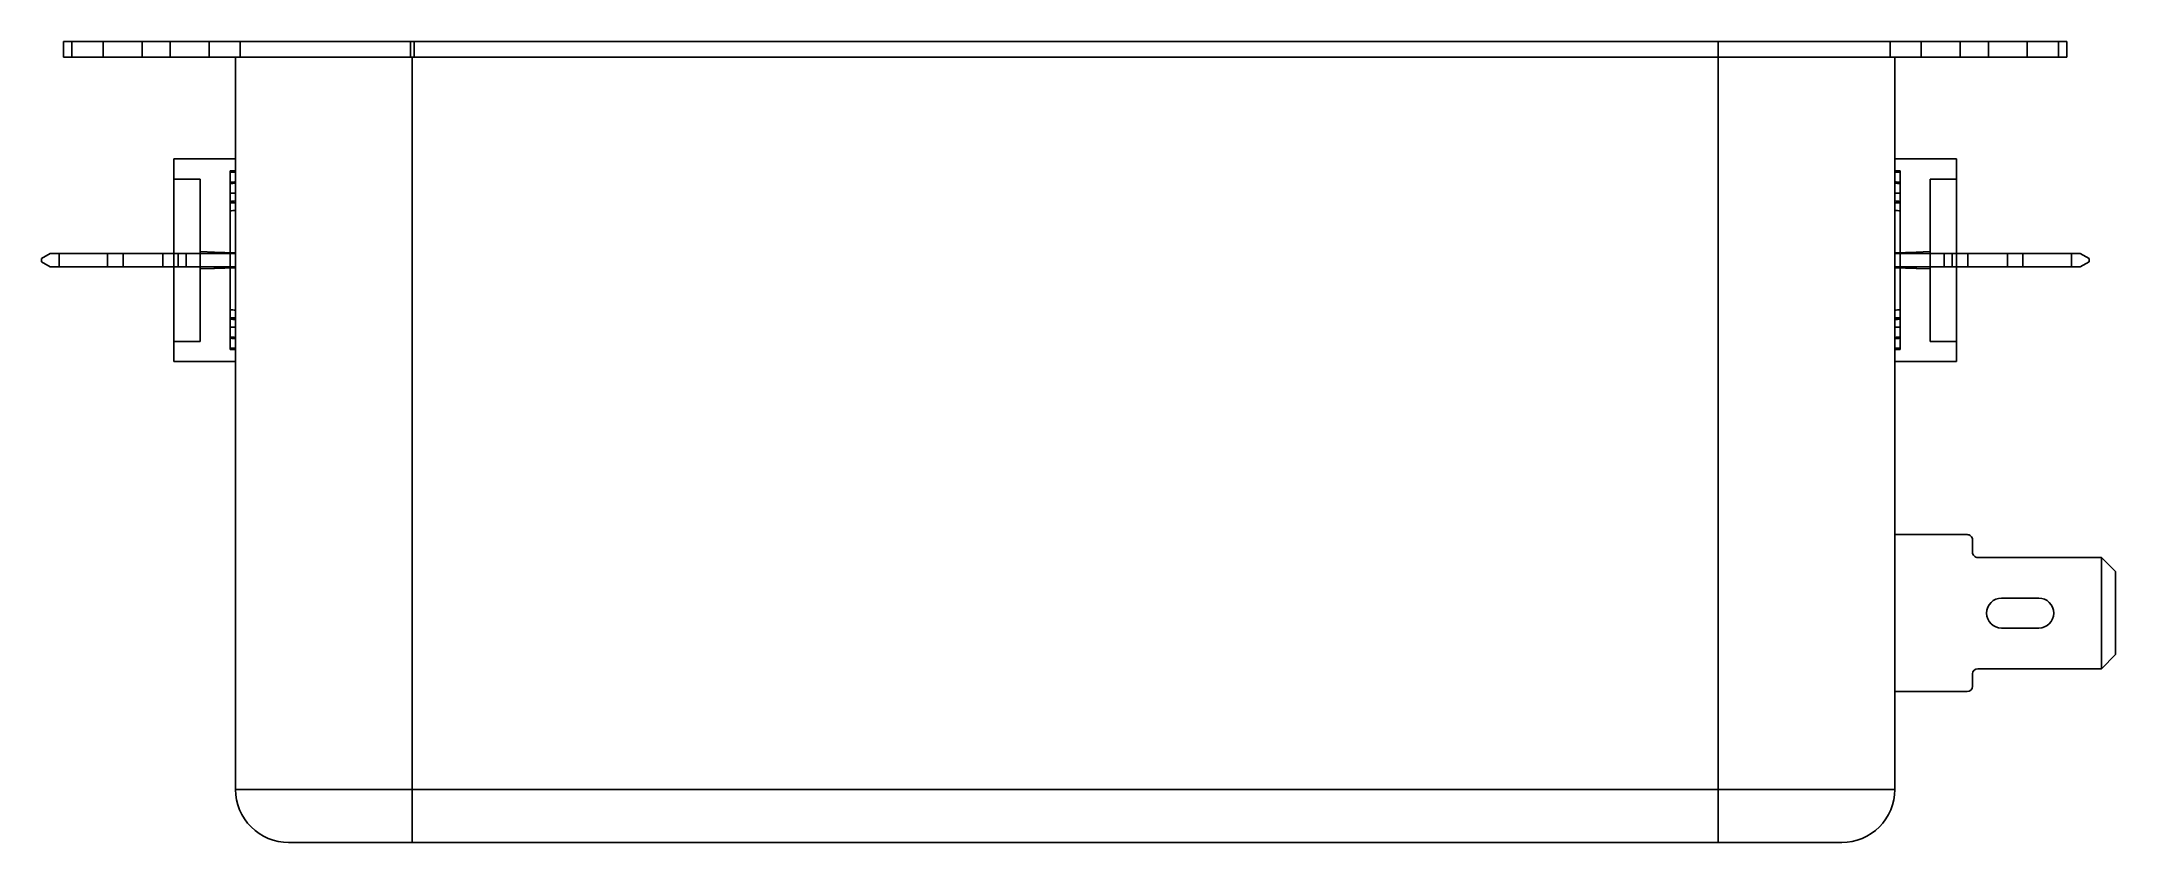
# Model space of a CAD drawing. Header units: millimetres. Extents: x -72 to 46, y -71 to -26.
import ezdxf

# ---------------------------------------------------------------- set-up
doc = ezdxf.new("R2010")
doc.units = ezdxf.units.MM
doc.layers.add('MAIN-1', color=7, linetype='Continuous')
doc.layers.add('MAIN-2', color=7, linetype='Continuous')

msp = doc.modelspace()

# ---------------------------------------------------------------- linework, layer by layer
at = {"layer": 'MAIN-1'}
for p, q in [((-69.82, -25.79), (-70.29, -25.79)), ((-70.29, -25.79), (-70.29, -26.69)), ((-60.28, -25.79), (-69.82, -25.79)), ((-69.82, -25.79), (-69.82, -26.69)), ((-50.43, -25.79), (-60.28, -25.79)), ((-60.28, -25.79), (-60.28, -26.69)), ((23.46, -25.79), (-50.43, -25.79)), ((-50.43, -25.79), (-50.43, -26.69)), ((33.2, -25.79), (23.46, -25.79)), ((23.46, -25.79), (23.46, -26.69)), ((42.74, -25.79), (33.2, -25.79)), ((33.2, -25.79), (33.2, -26.69)), ((42.74, -25.79), (43.21, -25.79)), ((42.74, -25.79), (42.74, -26.69)), ((43.21, -26.69), (43.21, -25.79)), ((-70.29, -26.69), (-69.82, -26.69)), ((-69.82, -26.69), (-60.28, -26.69)), ((-60.54, -26.69), (-60.54, -34.73)), ((-60.28, -26.69), (-50.43, -26.69)), ((-50.54, -68.19), (-50.54, -26.69)), ((-50.43, -26.69), (23.46, -26.69)), ((23.46, -26.69), (23.46, -68.19)), ((23.46, -26.69), (33.2, -26.69)), ((33.2, -26.69), (42.74, -26.69)), ((33.46, -34.73), (33.46, -26.69)), ((43.21, -26.69), (42.74, -26.69)), ((-64.04, -32.44), (-60.54, -32.44)), ((-64.04, -43.94), (-64.04, -32.44)), ((-64.04, -37.81), (-64.04, -32.44)), ((36.96, -32.44), (33.46, -32.44)), ((36.96, -43.94), (36.96, -32.44)), ((-60.54, -34.73), (-60.54, -41.66)), ((33.46, -34.73), (33.46, -41.66)), ((-71.04, -37.81), (-71.54, -38.1)), ((-71.54, -38.28), (-71.54, -38.1)), ((-71.54, -38.28), (-71.54, -38.1)), ((-71.54, -38.28), (-71.04, -38.57)), ((-71.54, -38.28), (-71.04, -38.57)), ((-71.04, -37.81), (-70.54, -37.81)), ((-70.54, -38.57), (-71.04, -38.57)), ((-70.54, -38.57), (-71.04, -38.57)), ((-70.54, -37.81), (-64.04, -37.81)), ((-70.54, -37.81), (-70.54, -38.57)), ((-64.04, -38.57), (-70.54, -38.57)), ((-64.04, -38.57), (-70.54, -38.57)), ((-64.04, -43.94), (-64.04, -38.58)), ((43.46, -37.81), (36.96, -37.81)), ((36.96, -38.57), (43.46, -38.57)), ((43.96, -37.81), (43.46, -37.81)), ((43.46, -37.81), (43.46, -38.57)), ((43.46, -38.57), (43.96, -38.57)), ((43.96, -37.81), (44.46, -38.1)), ((44.46, -38.28), (43.96, -38.57)), ((44.46, -38.28), (44.46, -38.1)), ((-60.54, -41.66), (-60.54, -68.19)), ((33.46, -68.19), (33.46, -41.66)), ((-64.04, -43.94), (-60.54, -43.94)), ((-64.04, -43.94), (-60.54, -43.94)), ((36.96, -43.94), (33.46, -43.94)), ((33.46, -53.74), (37.56, -53.74)), ((37.86, -54.04), (37.86, -54.74)), ((38.16, -55.04), (45.16, -55.04)), ((45.16, -55.04), (45.16, -61.34)), ((45.96, -55.84), (45.16, -55.04)), ((45.96, -60.54), (45.96, -55.84)), ((41.61, -57.34), (39.51, -57.34)), ((41.61, -59.04), (39.51, -59.04)), ((45.16, -61.34), (45.96, -60.54)), ((37.86, -62.34), (37.86, -61.64)), ((38.16, -61.34), (45.16, -61.34)), ((33.46, -62.64), (37.56, -62.64)), ((-57.61, -68.19), (-60.54, -68.19)), ((-50.54, -68.19), (-57.61, -68.19)), ((-50.54, -68.19), (-50.54, -70.31)), ((23.46, -68.19), (-50.54, -68.19)), ((23.46, -70.31), (23.46, -68.19)), ((30.53, -68.19), (23.46, -68.19)), ((33.46, -68.19), (30.53, -68.19)), ((-50.54, -70.31), (-50.54, -71.19)), ((23.46, -71.19), (23.46, -70.31)), ((-57.54, -71.19), (-50.54, -71.19)), ((-50.54, -71.19), (23.46, -71.19)), ((30.46, -71.19), (23.46, -71.19))]:
    msp.add_line(p, q, dxfattribs=at)
for centre, radius, start, end in [((37.56, -54.04), 0.3, 45, 90), ((37.56, -54.04), 0.3, 0, 45), ((38.16, -54.74), 0.3, 180, 225), ((38.16, -54.74), 0.3, 225, 270), ((39.51, -58.19), 0.85, 90, 180), ((41.61, -58.19), 0.85, 0, 90), ((39.51, -58.19), 0.85, 180, 270), ((41.61, -58.19), 0.85, 270, 0), ((38.16, -61.64), 0.3, 90, 180), ((37.56, -62.34), 0.3, 270, 0), ((-57.54, -68.19), 3, 180, 225), ((30.46, -68.19), 3, 315, 0), ((-57.54, -68.19), 3, 225, 270), ((30.46, -68.19), 3, 270, 315)]:
    msp.add_arc(centre, radius, start, end, dxfattribs=at)
at = {"layer": 'MAIN-2'}
for p, q in [((-69.82, -25.79), (-69.82, -26.69)), ((-68.04, -25.79), (-68.04, -26.69)), ((-65.84, -25.79), (-65.84, -26.69)), ((-65.84, -25.79), (-65.84, -26.69)), ((-64.24, -25.79), (-64.24, -26.69)), ((-64.24, -25.79), (-64.24, -26.69)), ((-62.04, -26.69), (-62.04, -25.79)), ((-60.28, -25.79), (-60.28, -26.69)), ((-50.64, -25.79), (-50.64, -26.69)), ((23.46, -25.79), (23.46, -26.69)), ((33.2, -25.79), (33.2, -26.69)), ((34.96, -25.94), (34.96, -25.79)), ((37.16, -25.79), (37.16, -26.69)), ((37.16, -25.79), (37.16, -26.69)), ((38.76, -25.79), (38.76, -26.69)), ((38.76, -25.79), (38.76, -26.69)), ((40.96, -25.94), (40.96, -25.79)), ((42.74, -25.79), (42.74, -26.69)), ((-60.54, -26.69), (-60.54, -26.69)), ((-60.54, -26.69), (-60.54, -68.19)), ((-50.54, -26.69), (-50.54, -68.19)), ((23.46, -68.19), (23.46, -26.69)), ((33.46, -26.69), (33.46, -26.69)), ((33.46, -26.69), (33.46, -68.19)), ((34.96, -26.09), (34.96, -25.94)), ((34.96, -26.24), (34.96, -26.09)), ((34.96, -26.39), (34.96, -26.24)), ((34.96, -26.54), (34.96, -26.39)), ((34.96, -26.69), (34.96, -26.54)), ((40.96, -26.09), (40.96, -25.94)), ((40.96, -26.24), (40.96, -26.09)), ((40.96, -26.39), (40.96, -26.24)), ((40.96, -26.54), (40.96, -26.39)), ((40.96, -26.69), (40.96, -26.54)), ((-64.04, -32.44), (-64.04, -32.44)), ((-64.04, -32.44), (-60.54, -32.44)), ((-64.04, -32.44), (-64.04, -32.44)), ((-60.54, -32.44), (-60.54, -32.44)), ((-60.54, -32.44), (-60.54, -32.44)), ((33.46, -32.44), (33.46, -32.44)), ((33.46, -32.44), (33.46, -32.44)), ((36.96, -32.44), (36.96, -32.44)), ((36.96, -32.44), (36.96, -32.44)), ((-64.04, -33.59), (-62.54, -33.59)), ((-64.04, -33.59), (-64.04, -33.59)), ((-64.04, -33.59), (-62.54, -33.59)), ((-64.04, -33.59), (-64.04, -33.59)), ((-62.54, -33.59), (-62.54, -33.59)), ((-62.54, -33.59), (-62.54, -42.79)), ((-62.54, -33.59), (-62.54, -33.59)), ((-62.54, -33.59), (-62.54, -42.79)), ((-60.84, -33.21), (-60.84, -33.13)), ((-60.84, -33.13), (-60.79, -33.13)), ((-60.84, -33.21), (-60.84, -33.13)), ((-60.84, -33.13), (-60.79, -33.13)), ((-60.84, -33.21), (-60.84, -34.4)), ((-60.84, -33.21), (-60.54, -33.21)), ((-60.54, -33.21), (-60.84, -33.21)), ((-60.84, -33.21), (-60.84, -34.4)), ((-60.84, -33.21), (-60.54, -33.21)), ((-60.54, -33.21), (-60.84, -33.21)), ((-60.79, -33.77), (-60.84, -33.78)), ((-60.79, -33.77), (-60.84, -33.78)), ((-60.79, -33.13), (-60.74, -33.13)), ((-60.79, -33.13), (-60.74, -33.13)), ((-60.74, -33.77), (-60.79, -33.77)), ((-60.74, -33.77), (-60.79, -33.77)), ((-60.74, -33.13), (-60.69, -33.13)), ((-60.74, -33.13), (-60.69, -33.13)), ((-60.69, -33.76), (-60.74, -33.77)), ((-60.69, -33.76), (-60.74, -33.77)), ((-60.69, -33.13), (-60.64, -33.13)), ((-60.69, -33.13), (-60.64, -33.13)), ((-60.64, -33.76), (-60.69, -33.76)), ((-60.64, -33.76), (-60.69, -33.76)), ((-60.64, -33.13), (-60.59, -33.13)), ((-60.64, -33.13), (-60.59, -33.13)), ((-60.59, -33.75), (-60.64, -33.76)), ((-60.59, -33.75), (-60.64, -33.76)), ((-60.59, -33.13), (-60.54, -33.13)), ((-60.59, -33.13), (-60.54, -33.13)), ((-60.54, -33.75), (-60.59, -33.75)), ((-60.54, -33.75), (-60.59, -33.75)), ((-60.54, -33.21), (-60.54, -33.13)), ((-60.54, -34.4), (-60.54, -33.21)), ((33.76, -33.13), (33.46, -33.13)), ((33.46, -33.13), (33.46, -33.21)), ((33.76, -33.13), (33.46, -33.13)), ((33.76, -33.21), (33.46, -33.21)), ((33.46, -33.21), (33.76, -33.21)), ((33.76, -33.21), (33.46, -33.21)), ((33.46, -33.21), (33.46, -34.4)), ((33.46, -33.21), (33.76, -33.21)), ((33.51, -33.75), (33.46, -33.75)), ((33.51, -33.75), (33.46, -33.75)), ((33.56, -33.76), (33.51, -33.75)), ((33.56, -33.76), (33.51, -33.75)), ((33.62, -33.76), (33.56, -33.76)), ((33.62, -33.76), (33.56, -33.76)), ((33.67, -33.77), (33.62, -33.76)), ((33.67, -33.77), (33.62, -33.76)), ((33.71, -33.77), (33.67, -33.77)), ((33.71, -33.77), (33.67, -33.77)), ((33.76, -33.78), (33.71, -33.77)), ((33.76, -33.78), (33.71, -33.77)), ((33.76, -33.21), (33.76, -33.13)), ((33.76, -33.21), (33.76, -34.4)), ((35.46, -33.59), (35.46, -33.59)), ((35.46, -33.59), (35.46, -42.79)), ((36.96, -33.59), (35.46, -33.59)), ((35.46, -33.59), (35.46, -33.59)), ((36.96, -33.59), (36.96, -33.59)), ((36.96, -33.59), (36.96, -33.59)), ((-60.54, -34.4), (-60.84, -34.4)), ((-60.84, -34.94), (-60.84, -34.4)), ((-60.84, -34.4), (-60.54, -34.4)), ((-60.54, -34.4), (-60.84, -34.4)), ((-60.84, -34.94), (-60.84, -34.4)), ((-60.84, -34.4), (-60.54, -34.4)), ((-60.54, -34.94), (-60.84, -34.94)), ((-60.84, -34.94), (-60.54, -34.94)), ((-60.84, -34.94), (-60.84, -37.81)), ((-60.54, -34.94), (-60.84, -34.94)), ((-60.84, -34.94), (-60.54, -34.94)), ((-60.84, -34.94), (-60.84, -37.81)), ((-60.54, -34.94), (-60.54, -34.4)), ((-60.54, -41.66), (-60.54, -34.47)), ((-60.54, -41.66), (-60.54, -34.73)), ((-60.54, -37.81), (-60.54, -34.94)), ((33.46, -34.4), (33.76, -34.4)), ((33.76, -34.4), (33.46, -34.4)), ((33.46, -34.4), (33.46, -34.62)), ((33.46, -34.4), (33.76, -34.4)), ((33.76, -34.4), (33.46, -34.4)), ((33.46, -34.62), (33.46, -34.73)), ((33.46, -34.73), (33.46, -41.92)), ((33.46, -34.94), (33.76, -34.94)), ((33.76, -34.94), (33.46, -34.94)), ((33.46, -34.94), (33.76, -34.94)), ((33.76, -34.94), (33.46, -34.94)), ((33.76, -34.62), (33.76, -34.4)), ((33.76, -34.94), (33.76, -34.62)), ((33.76, -34.94), (33.76, -37.81)), ((-71.04, -37.81), (-71.54, -38.1)), ((-71.54, -38.1), (-71.54, -38.1)), ((-71.54, -38.1), (-71.54, -38.1)), ((-71.54, -38.28), (-71.54, -38.28)), ((-71.54, -38.28), (-71.54, -38.28)), ((-71.04, -37.81), (-71.04, -37.81)), ((-71.04, -37.81), (-71.04, -37.81)), ((-71.04, -37.81), (-70.54, -37.81)), ((-71.04, -38.57), (-71.04, -38.57)), ((-71.04, -38.57), (-71.04, -38.57)), ((-70.54, -38.57), (-70.54, -37.81)), ((-70.54, -37.81), (-63.34, -37.81)), ((-70.54, -37.81), (-70.54, -38.57)), ((-70.54, -38.57), (-70.54, -37.81)), ((-67.79, -37.81), (-67.79, -37.88)), ((-67.79, -37.81), (-67.79, -37.88)), ((-67.79, -37.88), (-67.79, -37.94)), ((-67.79, -37.88), (-67.79, -37.94)), ((-67.79, -37.94), (-67.79, -38)), ((-67.79, -37.94), (-67.79, -38)), ((-67.79, -38), (-67.79, -38.07)), ((-67.79, -38), (-67.79, -38.07)), ((-67.79, -38.07), (-67.79, -38.13)), ((-67.79, -38.07), (-67.79, -38.13)), ((-67.79, -38.13), (-67.79, -38.19)), ((-67.79, -38.13), (-67.79, -38.19)), ((-67.79, -38.19), (-67.79, -38.26)), ((-67.79, -38.19), (-67.79, -38.26)), ((-67.79, -38.26), (-67.79, -38.32)), ((-67.79, -38.26), (-67.79, -38.32)), ((-67.79, -38.32), (-67.79, -38.38)), ((-67.79, -38.32), (-67.79, -38.38)), ((-67.79, -38.38), (-67.79, -38.45)), ((-67.79, -38.38), (-67.79, -38.45)), ((-67.79, -38.45), (-67.79, -38.51)), ((-67.79, -38.45), (-67.79, -38.51)), ((-67.79, -38.51), (-67.79, -38.57)), ((-67.79, -38.51), (-67.79, -38.57)), ((-66.91, -37.81), (-66.91, -38.57)), ((-66.91, -37.81), (-66.91, -38.57)), ((-66.91, -37.81), (-66.91, -38.57)), ((-66.91, -37.81), (-66.91, -38.57)), ((-64.66, -37.81), (-64.66, -38.57)), ((-64.66, -38.57), (-64.66, -37.81)), ((-64.66, -37.81), (-64.66, -38.57)), ((-64.66, -38.57), (-64.66, -37.81)), ((-64.04, -37.81), (-63.34, -37.81)), ((-64.04, -38.58), (-64.04, -37.81)), ((-63.34, -38.57), (-64.04, -38.57)), ((-63.34, -38.57), (-64.04, -38.57)), ((-63.79, -37.81), (-63.79, -37.88)), ((-63.79, -37.81), (-63.79, -37.88)), ((-63.79, -37.88), (-63.79, -37.94)), ((-63.79, -37.88), (-63.79, -37.94)), ((-63.79, -37.94), (-63.79, -38)), ((-63.79, -37.94), (-63.79, -38)), ((-63.79, -38), (-63.79, -38.07)), ((-63.79, -38), (-63.79, -38.07)), ((-63.79, -38.07), (-63.79, -38.13)), ((-63.79, -38.07), (-63.79, -38.13)), ((-63.79, -38.13), (-63.79, -38.19)), ((-63.79, -38.13), (-63.79, -38.19)), ((-63.79, -38.19), (-63.79, -38.26)), ((-63.79, -38.19), (-63.79, -38.26)), ((-63.79, -38.26), (-63.79, -38.32)), ((-63.79, -38.26), (-63.79, -38.32)), ((-63.79, -38.32), (-63.79, -38.38)), ((-63.79, -38.32), (-63.79, -38.38)), ((-63.79, -38.38), (-63.79, -38.45)), ((-63.79, -38.38), (-63.79, -38.45)), ((-63.79, -38.45), (-63.79, -38.51)), ((-63.79, -38.45), (-63.79, -38.51)), ((-63.79, -38.51), (-63.79, -38.57)), ((-63.79, -38.51), (-63.79, -38.57)), ((-63.34, -37.81), (-63.34, -37.81)), ((-63.34, -37.81), (-63.34, -37.81)), ((-63.34, -37.81), (-62.54, -37.81)), ((-63.34, -38.57), (-63.34, -37.81)), ((-63.34, -38.57), (-63.34, -37.81)), ((-63.34, -37.81), (-63.34, -37.81)), ((-63.34, -37.81), (-63.34, -37.81)), ((-63.34, -37.81), (-62.54, -37.81)), ((-63.34, -38.57), (-63.34, -37.81)), ((-63.34, -38.57), (-63.34, -37.81)), ((-62.54, -38.57), (-63.34, -38.57)), ((-63.34, -38.57), (-63.34, -38.57)), ((-63.34, -38.57), (-63.34, -38.57)), ((-62.54, -38.57), (-63.34, -38.57)), ((-63.34, -38.57), (-63.34, -38.57)), ((-63.34, -38.57), (-63.34, -38.57)), ((-61.74, -37.73), (-62.54, -37.7)), ((-62.54, -37.7), (-62.54, -37.7)), ((-61.74, -37.73), (-62.54, -37.7)), ((-62.54, -37.7), (-62.54, -37.7)), ((-62.54, -37.81), (-61.74, -37.81)), ((-62.54, -37.81), (-61.74, -37.81)), ((-61.74, -38.57), (-62.54, -38.57)), ((-61.74, -38.57), (-62.54, -38.57)), ((-61.74, -38.66), (-62.54, -38.68)), ((-61.74, -38.66), (-62.54, -38.68)), ((-62.54, -38.68), (-62.54, -38.68)), ((-62.54, -38.68), (-62.54, -38.68)), ((-60.54, -37.77), (-61.74, -37.73)), ((-61.74, -37.81), (-61.74, -37.73)), ((-61.74, -37.81), (-61.74, -37.73)), ((-60.54, -37.77), (-61.74, -37.73)), ((-61.74, -37.81), (-61.74, -37.73)), ((-61.74, -37.81), (-61.74, -37.73)), ((-61.74, -37.81), (-60.54, -37.81)), ((-61.74, -37.81), (-60.54, -37.81)), ((-61.74, -38.66), (-61.74, -38.57)), ((-60.54, -38.57), (-61.74, -38.57)), ((-61.74, -38.66), (-61.74, -38.57)), ((-61.74, -38.66), (-61.74, -38.57)), ((-60.54, -38.57), (-61.74, -38.57)), ((-61.74, -38.66), (-61.74, -38.57)), ((-60.54, -38.62), (-61.74, -38.66)), ((-60.54, -38.62), (-61.74, -38.66)), ((-60.84, -37.81), (-60.54, -37.81)), ((-60.54, -37.81), (-60.84, -37.81)), ((-60.84, -38.58), (-60.84, -37.81)), ((-60.84, -37.81), (-60.54, -37.81)), ((-60.54, -37.81), (-60.84, -37.81)), ((-60.84, -38.58), (-60.84, -37.81)), ((-60.84, -38.58), (-60.84, -41.45)), ((-60.84, -38.58), (-60.54, -38.58)), ((-60.54, -38.58), (-60.84, -38.58)), ((-60.84, -38.58), (-60.84, -41.45)), ((-60.84, -38.58), (-60.54, -38.58)), ((-60.54, -38.58), (-60.84, -38.58)), ((-60.54, -37.81), (-60.54, -37.77)), ((-60.54, -37.77), (-60.54, -37.77)), ((-60.54, -37.77), (-60.54, -37.77)), ((-60.54, -37.81), (-60.54, -37.81)), ((-60.54, -37.81), (-60.54, -37.81)), ((-60.54, -38.58), (-60.54, -37.81)), ((-60.54, -38.57), (-60.54, -38.57)), ((-60.54, -38.62), (-60.54, -38.57)), ((-60.54, -38.57), (-60.54, -38.57)), ((-60.54, -41.45), (-60.54, -38.58)), ((-60.54, -38.62), (-60.54, -38.62)), ((-60.54, -38.62), (-60.54, -38.62)), ((33.46, -37.77), (34.66, -37.73)), ((33.46, -37.77), (33.46, -37.77)), ((33.46, -37.77), (33.46, -37.77)), ((33.46, -37.81), (33.46, -37.81)), ((34.66, -37.81), (33.46, -37.81)), ((33.46, -37.81), (33.46, -37.81)), ((33.76, -37.81), (33.46, -37.81)), ((33.46, -37.81), (33.76, -37.81)), ((33.76, -37.81), (33.46, -37.81)), ((33.46, -37.81), (33.76, -37.81)), ((33.46, -38.57), (34.66, -38.57)), ((33.46, -38.57), (33.46, -38.57)), ((33.46, -38.57), (33.46, -38.57)), ((33.76, -38.58), (33.46, -38.58)), ((33.46, -38.58), (33.76, -38.58)), ((33.76, -38.58), (33.46, -38.58)), ((33.46, -38.58), (33.76, -38.58)), ((33.46, -38.62), (34.66, -38.66)), ((33.46, -38.62), (33.46, -38.62)), ((33.46, -38.62), (33.46, -38.62)), ((33.76, -38.19), (33.76, -37.81)), ((33.76, -38.58), (33.76, -38.19)), ((33.76, -38.58), (33.76, -41.45)), ((34.66, -37.73), (35.46, -37.7)), ((34.66, -37.81), (34.66, -37.73)), ((34.66, -37.81), (34.66, -37.73)), ((34.66, -37.81), (34.66, -37.73)), ((34.66, -37.81), (34.66, -37.73)), ((35.46, -37.81), (34.66, -37.81)), ((34.66, -38.66), (34.66, -38.57)), ((34.66, -38.57), (35.46, -38.57)), ((34.66, -38.66), (34.66, -38.57)), ((34.66, -38.66), (34.66, -38.57)), ((34.66, -38.66), (34.66, -38.57)), ((34.66, -38.66), (35.46, -38.68)), ((35.46, -37.7), (35.46, -37.7)), ((35.46, -37.7), (35.46, -37.7)), ((36.26, -37.81), (35.46, -37.81)), ((35.46, -38.57), (36.26, -38.57)), ((35.46, -38.68), (35.46, -38.68)), ((35.46, -38.68), (35.46, -38.68)), ((36.26, -37.81), (36.26, -37.81)), ((36.96, -37.81), (36.26, -37.81)), ((36.26, -37.81), (36.26, -37.81)), ((36.26, -38.57), (36.26, -37.81)), ((36.26, -37.81), (36.26, -37.81)), ((36.26, -37.81), (36.26, -37.81)), ((36.26, -38.57), (36.26, -38.57)), ((36.26, -38.57), (36.96, -38.57)), ((36.26, -38.57), (36.26, -38.57)), ((36.26, -38.57), (36.26, -38.57)), ((36.26, -38.57), (36.26, -38.57)), ((36.71, -37.81), (36.71, -38.57)), ((36.71, -37.81), (36.71, -38.57)), ((37.59, -37.81), (37.59, -38.57)), ((37.59, -38.57), (37.59, -37.81)), ((37.59, -37.81), (37.59, -38.57)), ((37.59, -38.57), (37.59, -37.81)), ((39.84, -37.81), (39.84, -38.57)), ((39.84, -37.81), (39.84, -38.57)), ((39.84, -37.81), (39.84, -38.57)), ((39.84, -37.81), (39.84, -38.57)), ((40.71, -38.57), (40.71, -37.81)), ((40.71, -38.57), (40.71, -37.81)), ((43.46, -38.57), (43.46, -37.81)), ((43.46, -37.81), (43.46, -38.57)), ((43.46, -38.57), (43.46, -37.81)), ((43.96, -37.81), (43.96, -37.81)), ((43.96, -37.81), (43.96, -37.81)), ((43.96, -38.57), (43.96, -38.57)), ((43.96, -38.57), (43.96, -38.57)), ((44.46, -38.1), (44.46, -38.1)), ((44.46, -38.1), (44.46, -38.1)), ((44.46, -38.28), (44.46, -38.28)), ((44.46, -38.28), (44.46, -38.28)), ((-60.54, -41.45), (-60.84, -41.45)), ((-60.84, -41.99), (-60.84, -41.45)), ((-60.84, -41.45), (-60.54, -41.45)), ((-60.54, -41.45), (-60.84, -41.45)), ((-60.84, -41.99), (-60.84, -41.45)), ((-60.84, -41.45), (-60.54, -41.45)), ((-60.54, -41.99), (-60.84, -41.99)), ((-60.84, -41.99), (-60.54, -41.99)), ((-60.84, -41.99), (-60.84, -43.18)), ((-60.54, -41.99), (-60.84, -41.99)), ((-60.84, -41.99), (-60.54, -41.99)), ((-60.84, -41.99), (-60.84, -43.18)), ((-60.54, -41.99), (-60.54, -41.45)), ((-60.54, -43.18), (-60.54, -41.99)), ((33.76, -41.45), (33.46, -41.45)), ((33.46, -41.45), (33.76, -41.45)), ((33.76, -41.45), (33.46, -41.45)), ((33.46, -41.45), (33.76, -41.45)), ((33.46, -41.66), (33.46, -41.77)), ((33.46, -41.77), (33.46, -41.99)), ((33.76, -41.99), (33.46, -41.99)), ((33.46, -41.99), (33.76, -41.99)), ((33.76, -41.99), (33.46, -41.99)), ((33.46, -41.99), (33.46, -43.18)), ((33.46, -41.99), (33.76, -41.99)), ((33.76, -41.77), (33.76, -41.45)), ((33.76, -41.99), (33.76, -41.77)), ((33.76, -41.99), (33.76, -43.18)), ((-64.04, -42.79), (-62.54, -42.79)), ((-64.04, -42.79), (-64.04, -42.79)), ((-64.04, -42.79), (-62.54, -42.79)), ((-64.04, -42.79), (-64.04, -42.79)), ((-62.54, -42.79), (-62.54, -42.79)), ((-62.54, -42.79), (-62.54, -42.79)), ((-60.79, -42.61), (-60.84, -42.61)), ((-60.79, -42.61), (-60.84, -42.61)), ((-60.84, -43.18), (-60.54, -43.18)), ((-60.54, -43.18), (-60.84, -43.18)), ((-60.84, -43.18), (-60.84, -43.25)), ((-60.84, -43.18), (-60.54, -43.18)), ((-60.54, -43.18), (-60.84, -43.18)), ((-60.84, -43.18), (-60.84, -43.25)), ((-60.84, -43.25), (-60.79, -43.25)), ((-60.84, -43.25), (-60.79, -43.25)), ((-60.74, -42.62), (-60.79, -42.61)), ((-60.74, -42.62), (-60.79, -42.61)), ((-60.79, -43.25), (-60.74, -43.25)), ((-60.79, -43.25), (-60.74, -43.25)), ((-60.69, -42.62), (-60.74, -42.62)), ((-60.69, -42.62), (-60.74, -42.62)), ((-60.74, -43.25), (-60.69, -43.25)), ((-60.74, -43.25), (-60.69, -43.25)), ((-60.64, -42.63), (-60.69, -42.62)), ((-60.64, -42.63), (-60.69, -42.62)), ((-60.69, -43.25), (-60.64, -43.25)), ((-60.69, -43.25), (-60.64, -43.25)), ((-60.59, -42.63), (-60.64, -42.63)), ((-60.59, -42.63), (-60.64, -42.63)), ((-60.64, -43.25), (-60.59, -43.25)), ((-60.64, -43.25), (-60.59, -43.25)), ((-60.54, -42.64), (-60.59, -42.63)), ((-60.54, -42.64), (-60.59, -42.63)), ((-60.59, -43.25), (-60.54, -43.25)), ((-60.59, -43.25), (-60.54, -43.25)), ((-60.54, -42.64), (-60.54, -42.64)), ((-60.54, -43.18), (-60.54, -43.25)), ((33.51, -42.63), (33.46, -42.64)), ((33.51, -42.63), (33.46, -42.64)), ((33.76, -43.18), (33.46, -43.18)), ((33.46, -43.18), (33.76, -43.18)), ((33.76, -43.18), (33.46, -43.18)), ((33.46, -43.18), (33.46, -43.25)), ((33.46, -43.18), (33.76, -43.18)), ((33.76, -43.25), (33.46, -43.25)), ((33.76, -43.25), (33.46, -43.25)), ((33.56, -42.63), (33.51, -42.63)), ((33.56, -42.63), (33.51, -42.63)), ((33.62, -42.62), (33.56, -42.63)), ((33.62, -42.62), (33.56, -42.63)), ((33.67, -42.62), (33.62, -42.62)), ((33.67, -42.62), (33.62, -42.62)), ((33.71, -42.61), (33.67, -42.62)), ((33.71, -42.61), (33.67, -42.62)), ((33.76, -42.61), (33.71, -42.61)), ((33.76, -42.61), (33.71, -42.61)), ((33.76, -43.25), (33.76, -43.18)), ((35.46, -42.79), (35.46, -42.79)), ((36.96, -42.79), (35.46, -42.79)), ((35.46, -42.79), (35.46, -42.79)), ((36.96, -42.79), (36.96, -42.79)), ((36.96, -42.79), (36.96, -42.79)), ((-64.04, -43.94), (-64.04, -43.94)), ((-64.04, -43.94), (-64.04, -43.94)), ((-60.54, -43.94), (-60.54, -43.94)), ((-60.54, -43.94), (-60.54, -43.94)), ((33.46, -43.94), (33.46, -43.94)), ((33.46, -43.94), (33.46, -43.94)), ((36.96, -43.94), (36.96, -43.94)), ((36.96, -43.94), (36.96, -43.94)), ((33.46, -53.74), (33.46, -53.74)), ((37.56, -53.74), (37.56, -53.74)), ((37.86, -54.04), (37.86, -54.04)), ((37.86, -54.74), (37.86, -54.74)), ((38.16, -55.04), (38.16, -55.04)), ((45.16, -55.04), (45.16, -61.34)), ((45.16, -55.04), (45.16, -55.04)), ((45.96, -55.84), (45.96, -55.84)), ((39.51, -57.34), (39.51, -57.34)), ((41.61, -57.34), (41.61, -57.34)), ((39.51, -59.04), (39.51, -59.04)), ((41.61, -59.04), (41.61, -59.04)), ((45.96, -60.54), (45.96, -60.54)), ((37.86, -61.64), (37.86, -61.64)), ((38.16, -61.34), (38.16, -61.34)), ((45.16, -61.34), (45.16, -61.34)), ((33.46, -62.64), (33.46, -62.64)), ((37.56, -62.64), (37.56, -62.64)), ((37.86, -62.34), (37.86, -62.34)), ((-60.54, -68.19), (-60.54, -68.19)), ((-60.54, -68.19), (-57.61, -68.19)), ((-57.61, -68.19), (-50.54, -68.19)), ((-50.54, -70.31), (-50.54, -68.19)), ((-50.54, -68.19), (23.46, -68.19)), ((23.46, -70.31), (23.46, -68.19)), ((23.46, -68.19), (30.53, -68.19)), ((30.53, -68.19), (33.46, -68.19)), ((33.46, -68.19), (33.46, -68.19)), ((-50.54, -71.19), (-50.54, -70.31)), ((23.46, -71.19), (23.46, -70.31)), ((-57.54, -71.19), (-57.54, -71.19)), ((30.46, -71.19), (30.46, -71.19))]:
    msp.add_line(p, q, dxfattribs=at)
for centre, major_axis, ratio, start_param, end_param in [((-59.74, -44.46), (0, 10.67), 0.937611, 0.080086, 0.110223), ((-59.74, -44.46), (0, 10.67), 0.937611, 0.080086, 0.110223), ((-59.74, -44.46), (0, 10.67), 0.937611, 0.080086, 0.110223), ((-59.74, -44.46), (0, 10.67), 0.937611, 0.080086, 0.110223), ((32.66, -44.46), (0, 10.67), 0.937611, -0.110223, -0.080086), ((32.66, -44.46), (0, 10.67), 0.937611, -0.110223, -0.080086), ((32.66, -44.46), (0, 10.67), 0.937611, -0.110223, -0.080086), ((32.66, -44.46), (0, 10.67), 0.937611, -0.110223, -0.080086), ((-59.74, -42.62), (-10, 0), 0.781218, -1.490711, -1.460573), ((-59.74, -42.62), (10, 0), 0.781218, 1.650882, 1.681019), ((-59.74, -42.62), (-10, 0), 0.781218, -1.490711, -1.460573), ((-59.74, -42.62), (10, 0), 0.781218, 1.650882, 1.681019), ((32.66, -42.62), (10, 0), 0.781218, 1.460573, 1.490711), ((32.66, -42.62), (-10, 0), 0.781218, -1.681019, -1.650882), ((32.66, -42.62), (10, 0), 0.781218, 1.460573, 1.490711), ((32.66, -42.62), (-10, 0), 0.781218, -1.681019, -1.650882), ((-59.74, -42.62), (10, 0), 0.727099, 1.650882, 1.681019), ((-59.74, -42.62), (-10, 0), 0.727099, -1.490711, -1.460573), ((-59.74, -42.62), (10, 0), 0.727099, 1.650882, 1.681019), ((-59.74, -42.62), (-10, 0), 0.727099, -1.490711, -1.460573), ((32.66, -42.62), (10, 0), 0.727099, 1.460573, 1.490711), ((32.66, -42.62), (-10, 0), 0.727099, -1.681019, -1.650882), ((32.66, -42.62), (10, 0), 0.727099, 1.460573, 1.490711), ((32.66, -42.62), (-10, 0), 0.727099, -1.681019, -1.650882), ((-59.74, -38.19), (-10, 0), 0.038268, -1.490711, -1.460573), ((-59.74, -38.19), (10, 0), 0.038268, 1.650882, 1.681019), ((-59.74, -38.19), (-10, 0), 0.038268, -1.490711, -1.460573), ((-59.74, -38.19), (10, 0), 0.038268, 1.650882, 1.681019), ((-59.74, -38.19), (-10, 0), 0.038268, 1.460573, 1.490711), ((-59.74, -38.19), (10, 0), 0.038268, -1.681019, -1.650882), ((-59.74, -38.19), (-10, 0), 0.038268, 1.460573, 1.490711), ((-59.74, -38.19), (10, 0), 0.038268, -1.681019, -1.650882), ((32.66, -38.19), (-10, 0), 0.038268, -1.681019, -1.650882), ((32.66, -38.19), (10, 0), 0.038268, 1.460573, 1.490711), ((32.66, -38.19), (-10, 0), 0.038268, -1.681019, -1.650882), ((32.66, -38.19), (10, 0), 0.038268, 1.460573, 1.490711), ((32.66, -38.19), (10, 0), 0.038268, -1.490711, -1.460573), ((32.66, -38.19), (-10, 0), 0.038268, 1.650882, 1.681019), ((32.66, -38.19), (10, 0), 0.038268, -1.490711, -1.460573), ((32.66, -38.19), (-10, 0), 0.038268, 1.650882, 1.681019), ((-59.74, -33.77), (10, 0), 0.727099, -1.681019, -1.650882), ((-59.74, -33.77), (-10, 0), 0.727099, 1.460573, 1.490711), ((-59.74, -33.77), (10, 0), 0.727099, -1.681019, -1.650882), ((-59.74, -33.77), (-10, 0), 0.727099, 1.460573, 1.490711), ((32.66, -33.77), (-10, 0), 0.727099, 1.650882, 1.681019), ((32.66, -33.77), (10, 0), 0.727099, -1.490711, -1.460573), ((32.66, -33.77), (-10, 0), 0.727099, 1.650882, 1.681019), ((32.66, -33.77), (10, 0), 0.727099, -1.490711, -1.460573), ((-59.74, -33.77), (10, 0), 0.781218, -1.681019, -1.650882), ((-59.74, -33.77), (-10, 0), 0.781218, 1.460573, 1.490711), ((-59.74, -33.77), (10, 0), 0.781218, -1.681019, -1.650882), ((-59.74, -33.77), (-10, 0), 0.781218, 1.460573, 1.490711), ((32.66, -33.77), (10, 0), 0.781218, -1.490711, -1.460573), ((32.66, -33.77), (-10, 0), 0.781218, 1.650882, 1.681019), ((32.66, -33.77), (10, 0), 0.781218, -1.490711, -1.460573), ((32.66, -33.77), (-10, 0), 0.781218, 1.650882, 1.681019), ((-59.74, -31.93), (0, -10.67), 0.937611, -0.110223, -0.080086), ((-59.74, -31.93), (0, -10.67), 0.937611, -0.110223, -0.080086), ((-59.74, -31.93), (0, -10.67), 0.937611, -0.110223, -0.080086), ((-59.74, -31.93), (0, -10.67), 0.937611, -0.110223, -0.080086), ((32.66, -31.93), (0, -10.67), 0.937611, 0.080086, 0.110223), ((32.66, -31.93), (0, -10.67), 0.937611, 0.080086, 0.110223), ((32.66, -31.93), (0, -10.67), 0.937611, 0.080086, 0.110223), ((32.66, -31.93), (0, -10.67), 0.937611, 0.080086, 0.110223)]:
    msp.add_ellipse(centre, major_axis=major_axis, ratio=ratio, start_param=start_param, end_param=end_param, dxfattribs=at)

doc.saveas('drawing.dxf')
